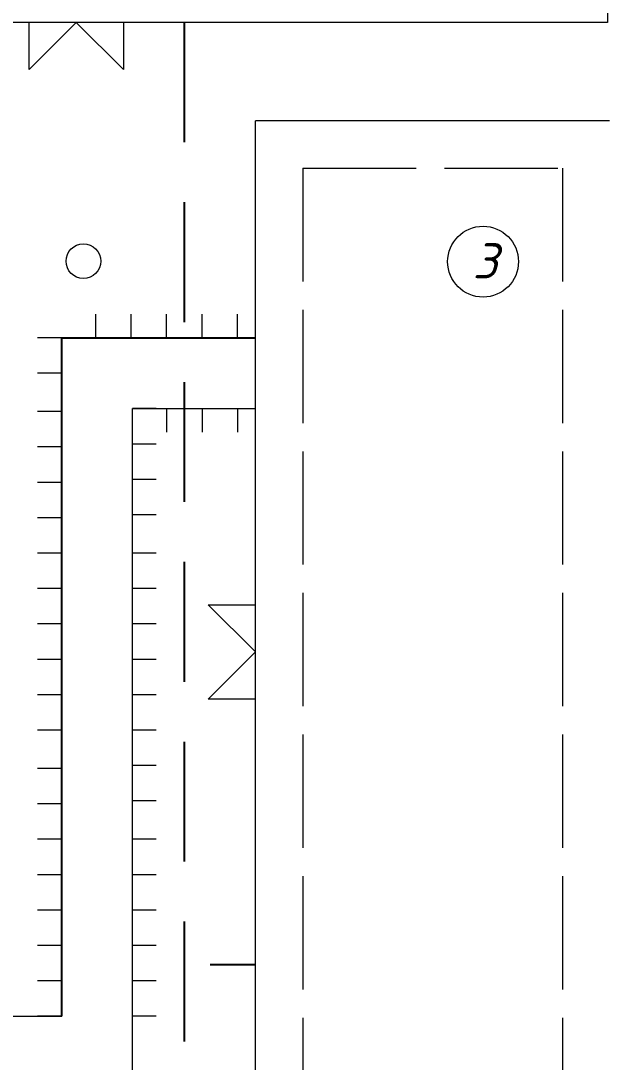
# Model space of a CAD drawing. Header units: millimetres. Extents: x 27137 to 30937, y -4667 to -569.
# Drawn here: x 28921.57 to 28946.45, y -697.48 to -653.35 of the extents above; entities that cross this region are included whole.
import ezdxf

# ---------------------------------------------------------------- set-up
doc = ezdxf.new("R2010")
doc.units = ezdxf.units.MM
doc.header["$LTSCALE"] = 0.4
doc.linetypes.add('ACAD_ISO02W100', pattern=[15, 12, -3])
doc.linetypes.add('штриховаяX2', pattern=[38.1, 25.4, -12.7])
doc.styles.add('Isocpeur', font='isocpeui.ttf', dxfattribs={"height": 2.5})

msp = doc.modelspace()

# ---------------------------------------------------------------- linework, layer by layer
at = {"lineweight": 15}
for p, q in [((28946.4226, -638.4231), (28946.4226, -653.4231)), ((28946.4226, -638.4231), (28946.4226, -653.4231)), ((28946.4226, -653.4231), (28901.4226, -653.4231)), ((28921.9226, -655.4231), (28921.9226, -653.4231)), ((28921.9226, -655.4231), (28923.9226, -653.4231)), ((28923.9226, -653.4231), (28925.9226, -655.4231)), ((28925.9226, -653.4231), (28925.9226, -655.4231)), ((28931.5115, -702.5985), (28931.5115, -657.5985)), ((28946.5115, -657.5985), (28931.5115, -657.5985)), ((28924.7485, -666.7868), (28924.7485, -665.7868)), ((28924.7485, -666.7868), (28924.7485, -665.7868)), ((28926.2485, -666.7868), (28926.2485, -665.7868)), ((28926.2485, -666.7868), (28926.2485, -665.7868)), ((28927.7485, -666.7868), (28927.7485, -665.7868)), ((28927.7485, -666.7868), (28927.7485, -665.7868)), ((28927.7485, -666.7868), (28927.7485, -665.7868)), ((28927.7485, -666.7868), (28927.7485, -665.7868)), ((28929.2485, -666.7868), (28929.2485, -665.7868)), ((28929.2485, -666.7868), (28929.2485, -665.7868)), ((28930.7485, -666.7868), (28930.7485, -665.7868)), ((28930.7485, -666.7868), (28930.7485, -665.7868)), ((28923.2758, -666.7868), (28922.2758, -666.7868)), ((28923.2758, -666.7868), (28922.2758, -666.7868)), ((28923.2758, -666.7868), (28922.2758, -666.7868)), ((28923.2758, -666.7868), (28922.2758, -666.7868)), ((28923.2758, -666.7868), (28922.2758, -666.7868)), ((28923.2758, -666.7868), (28922.2758, -666.7868)), ((28923.2758, -666.7868), (28922.2758, -666.7868)), ((28923.2758, -666.7868), (28922.2758, -666.7868)), ((28923.2758, -666.7868), (28922.2758, -666.7868)), ((28923.2758, -666.7868), (28922.2758, -666.7868)), ((28923.2758, -666.7868), (28922.2758, -666.7868)), ((28923.2758, -666.7868), (28922.2758, -666.7868)), ((28923.2758, -666.7868), (28922.2758, -666.7868)), ((28923.2758, -666.7868), (28922.2758, -666.7868)), ((28923.2758, -666.7868), (28922.2758, -666.7868)), ((28923.2758, -666.7868), (28922.2758, -666.7868)), ((28923.2758, -666.7868), (28922.2758, -666.7868)), ((28923.2758, -666.7868), (28922.2758, -666.7868)), ((28923.2758, -666.7868), (28922.2758, -666.7868)), ((28923.2758, -666.7868), (28922.2758, -666.7868)), ((28923.2758, -666.7868), (28922.2758, -666.7868)), ((28926.3046, -666.7868), (28931.5115, -666.7868)), ((28927.3053, -666.7868), (28926.3053, -666.7868)), ((28927.3053, -666.7868), (28926.3053, -666.7868)), ((28927.3053, -666.7868), (28926.3053, -666.7868)), ((28927.3053, -666.7868), (28926.3053, -666.7868)), ((28927.3053, -666.7868), (28926.3053, -666.7868)), ((28927.3053, -666.7868), (28926.3053, -666.7868)), ((28927.3053, -666.7868), (28926.3053, -666.7868)), ((28927.3053, -666.7868), (28926.3053, -666.7868)), ((28927.3053, -666.7868), (28926.3053, -666.7868)), ((28927.3053, -666.7868), (28926.3053, -666.7868)), ((28927.3053, -666.7868), (28926.3053, -666.7868)), ((28923.2758, -668.2868), (28922.2758, -668.2868)), ((28923.2758, -668.2868), (28922.2758, -668.2868)), ((28923.2758, -668.2868), (28922.2758, -668.2868)), ((28923.2758, -668.2868), (28922.2758, -668.2868)), ((28923.2758, -668.2868), (28922.2758, -668.2868)), ((28923.2758, -668.2868), (28922.2758, -668.2868)), ((28923.2758, -668.2868), (28922.2758, -668.2868)), ((28923.2758, -668.2868), (28922.2758, -668.2868)), ((28923.2758, -668.2868), (28922.2758, -668.2868)), ((28923.2758, -668.2868), (28922.2758, -668.2868)), ((28923.2758, -668.2868), (28922.2758, -668.2868)), ((28923.2758, -668.2868), (28922.2758, -668.2868)), ((28923.2758, -668.2868), (28922.2758, -668.2868)), ((28923.2758, -668.2868), (28922.2758, -668.2868)), ((28923.2758, -668.2868), (28922.2758, -668.2868)), ((28923.2758, -668.2868), (28922.2758, -668.2868)), ((28923.2758, -668.2868), (28922.2758, -668.2868)), ((28923.2758, -668.2868), (28922.2758, -668.2868)), ((28923.2758, -668.2868), (28922.2758, -668.2868)), ((28923.2758, -668.2868), (28922.2758, -668.2868)), ((28923.2758, -668.2868), (28922.2758, -668.2868)), ((28923.2758, -668.2868), (28922.2758, -668.2868)), ((28923.2758, -668.2868), (28922.2758, -668.2868)), ((28923.2758, -668.2868), (28922.2758, -668.2868)), ((28923.2758, -668.2868), (28922.2758, -668.2868)), ((28923.2758, -668.2868), (28922.2758, -668.2868)), ((28923.2758, -668.2868), (28922.2758, -668.2868)), ((28923.2758, -668.2868), (28922.2758, -668.2868)), ((28923.2758, -668.2868), (28922.2758, -668.2868)), ((28923.2758, -668.2868), (28922.2758, -668.2868)), ((28923.2758, -668.2868), (28922.2758, -668.2868)), ((28923.2758, -668.2868), (28922.2758, -668.2868)), ((28923.2758, -668.2868), (28922.2758, -668.2868)), ((28923.2758, -668.2868), (28922.2758, -668.2868)), ((28923.2758, -668.2868), (28922.2758, -668.2868)), ((28923.2758, -668.2868), (28922.2758, -668.2868)), ((28923.2758, -668.2868), (28922.2758, -668.2868)), ((28923.2758, -668.2868), (28922.2758, -668.2868)), ((28923.2758, -668.2868), (28922.2758, -668.2868)), ((28923.2758, -668.2868), (28922.2758, -668.2868)), ((28923.2758, -668.2868), (28922.2758, -668.2868)), ((28923.2758, -668.2868), (28922.2758, -668.2868)), ((28923.2758, -668.2868), (28922.2758, -668.2868)), ((28923.2758, -668.2868), (28922.2758, -668.2868)), ((28923.2758, -668.2868), (28922.2758, -668.2868)), ((28923.2758, -668.2868), (28922.2758, -668.2868)), ((28923.2758, -668.2868), (28922.2758, -668.2868)), ((28923.2758, -668.2868), (28922.2758, -668.2868)), ((28923.2758, -668.2868), (28922.2758, -668.2868)), ((28923.2758, -668.2868), (28922.2758, -668.2868)), ((28923.2758, -668.2868), (28922.2758, -668.2868)), ((28923.2758, -668.2868), (28922.2758, -668.2868)), ((28923.2758, -668.2868), (28922.2758, -668.2868)), ((28923.2758, -668.2868), (28922.2758, -668.2868)), ((28923.2758, -668.2868), (28922.2758, -668.2868)), ((28923.2758, -668.2868), (28922.2758, -668.2868)), ((28923.2758, -668.2868), (28922.2758, -668.2868)), ((28923.2758, -668.2868), (28922.2758, -668.2868)), ((28923.2758, -668.2868), (28922.2758, -668.2868)), ((28923.2758, -668.2868), (28922.2758, -668.2868)), ((28923.2758, -668.2868), (28922.2758, -668.2868)), ((28923.2758, -668.2868), (28922.2758, -668.2868)), ((28923.2758, -668.2868), (28922.2758, -668.2868)), ((28923.2758, -668.2868), (28922.2758, -668.2868)), ((28923.2758, -668.2868), (28922.2758, -668.2868)), ((28923.2758, -668.2868), (28922.2758, -668.2868)), ((28923.2758, -668.2868), (28922.2758, -668.2868)), ((28926.3047, -669.7868), (28931.5115, -669.7868)), ((28927.3053, -669.7868), (28926.3053, -669.7868)), ((28927.3053, -669.7868), (28926.3053, -669.7868)), ((28927.3053, -669.7868), (28926.3053, -669.7868)), ((28927.3053, -669.7868), (28926.3053, -669.7868)), ((28927.3053, -669.7868), (28926.3053, -669.7868)), ((28927.3053, -669.7868), (28926.3053, -669.7868)), ((28927.3053, -669.7868), (28926.3053, -669.7868)), ((28927.3053, -669.7868), (28926.3053, -669.7868)), ((28927.3053, -669.7868), (28926.3053, -669.7868)), ((28927.3053, -669.7868), (28926.3053, -669.7868)), ((28927.3053, -669.7868), (28926.3053, -669.7868)), ((28927.3053, -669.7868), (28926.3053, -669.7868)), ((28927.3053, -669.7868), (28926.3053, -669.7868)), ((28927.3053, -669.7868), (28926.3053, -669.7868)), ((28927.3053, -669.7868), (28926.3053, -669.7868)), ((28927.3053, -669.7868), (28926.3053, -669.7868)), ((28927.3053, -669.7868), (28926.3053, -669.7868)), ((28927.7485, -669.7868), (28927.7485, -670.7868)), ((28927.7485, -669.7868), (28927.7485, -670.7868)), ((28929.2485, -669.7868), (28929.2485, -670.7868)), ((28929.2485, -669.7868), (28929.2485, -670.7868)), ((28930.7485, -669.7868), (28930.7485, -670.7868)), ((28930.7485, -669.7868), (28930.7485, -670.7868)), ((28923.2758, -669.9107), (28922.2758, -669.9107)), ((28923.2758, -669.9107), (28922.2758, -669.9107)), ((28923.2758, -669.9107), (28922.2758, -669.9107)), ((28923.2758, -669.9107), (28922.2758, -669.9107)), ((28923.2758, -669.9107), (28922.2758, -669.9107)), ((28923.2758, -669.9107), (28922.2758, -669.9107)), ((28923.2758, -669.9107), (28922.2758, -669.9107)), ((28923.2758, -669.9107), (28922.2758, -669.9107)), ((28923.2758, -669.9107), (28922.2758, -669.9107)), ((28923.2758, -669.9107), (28922.2758, -669.9107)), ((28923.2758, -669.9107), (28922.2758, -669.9107)), ((28923.2758, -669.9107), (28922.2758, -669.9107)), ((28923.2758, -669.9107), (28922.2758, -669.9107)), ((28923.2758, -669.9107), (28922.2758, -669.9107)), ((28923.2758, -669.9107), (28922.2758, -669.9107)), ((28923.2758, -669.9107), (28922.2758, -669.9107)), ((28923.2758, -669.9107), (28922.2758, -669.9107)), ((28923.2758, -669.9107), (28922.2758, -669.9107)), ((28923.2758, -669.9107), (28922.2758, -669.9107)), ((28923.2758, -669.9107), (28922.2758, -669.9107)), ((28923.2758, -669.9107), (28922.2758, -669.9107)), ((28923.2758, -669.9107), (28922.2758, -669.9107)), ((28923.2758, -669.9107), (28922.2758, -669.9107)), ((28923.2758, -669.9107), (28922.2758, -669.9107)), ((28923.2758, -669.9107), (28922.2758, -669.9107)), ((28923.2758, -671.4107), (28922.2758, -671.4107)), ((28923.2758, -671.4107), (28922.2758, -671.4107)), ((28923.2758, -671.4107), (28922.2758, -671.4107)), ((28923.2758, -671.4107), (28922.2758, -671.4107)), ((28923.2758, -671.4107), (28922.2758, -671.4107)), ((28923.2758, -671.4107), (28922.2758, -671.4107)), ((28923.2758, -671.4107), (28922.2758, -671.4107)), ((28923.2758, -671.4107), (28922.2758, -671.4107)), ((28923.2758, -671.4107), (28922.2758, -671.4107)), ((28923.2758, -671.4107), (28922.2758, -671.4107)), ((28923.2758, -671.4107), (28922.2758, -671.4107)), ((28923.2758, -671.4107), (28922.2758, -671.4107)), ((28923.2758, -671.4107), (28922.2758, -671.4107)), ((28923.2758, -671.4107), (28922.2758, -671.4107)), ((28923.2758, -671.4107), (28922.2758, -671.4107)), ((28923.2758, -671.4107), (28922.2758, -671.4107)), ((28923.2758, -671.4107), (28922.2758, -671.4107)), ((28927.3053, -671.2868), (28926.3053, -671.2868)), ((28927.3053, -671.2868), (28926.3053, -671.2868)), ((28927.3053, -671.2868), (28926.3053, -671.2868)), ((28927.3053, -671.2868), (28926.3053, -671.2868)), ((28927.3053, -671.2868), (28926.3053, -671.2868)), ((28927.3053, -671.2868), (28926.3053, -671.2868)), ((28927.3053, -671.2868), (28926.3053, -671.2868)), ((28927.3053, -671.2868), (28926.3053, -671.2868)), ((28927.3053, -671.2868), (28926.3053, -671.2868)), ((28927.3053, -671.2868), (28926.3053, -671.2868)), ((28927.3053, -671.2868), (28926.3053, -671.2868)), ((28927.3053, -672.7868), (28926.3053, -672.7868)), ((28927.3053, -672.7868), (28926.3053, -672.7868)), ((28927.3053, -672.7868), (28926.3053, -672.7868)), ((28927.3053, -672.7868), (28926.3053, -672.7868)), ((28927.3053, -672.7868), (28926.3053, -672.7868)), ((28927.3053, -672.7868), (28926.3053, -672.7868)), ((28927.3053, -672.7868), (28926.3053, -672.7868)), ((28927.3053, -672.7868), (28926.3053, -672.7868)), ((28927.3053, -672.7868), (28926.3053, -672.7868)), ((28927.3053, -672.7868), (28926.3053, -672.7868)), ((28927.3053, -672.7868), (28926.3053, -672.7868)), ((28927.3053, -672.7868), (28926.3053, -672.7868)), ((28927.3053, -672.7868), (28926.3053, -672.7868)), ((28927.3053, -672.7868), (28926.3053, -672.7868)), ((28927.3053, -672.7868), (28926.3053, -672.7868)), ((28927.3053, -672.7868), (28926.3053, -672.7868)), ((28927.3053, -672.7868), (28926.3053, -672.7868)), ((28927.3053, -672.7868), (28926.3053, -672.7868)), ((28927.3053, -672.7868), (28926.3053, -672.7868)), ((28927.3053, -672.7868), (28926.3053, -672.7868)), ((28927.3053, -672.7868), (28926.3053, -672.7868)), ((28923.2758, -672.9107), (28922.2758, -672.9107)), ((28923.2758, -672.9107), (28922.2758, -672.9107)), ((28923.2758, -672.9107), (28922.2758, -672.9107)), ((28923.2758, -672.9107), (28922.2758, -672.9107)), ((28923.2758, -672.9107), (28922.2758, -672.9107)), ((28923.2758, -672.9107), (28922.2758, -672.9107)), ((28923.2758, -672.9107), (28922.2758, -672.9107)), ((28923.2758, -672.9107), (28922.2758, -672.9107)), ((28923.2758, -672.9107), (28922.2758, -672.9107)), ((28923.2758, -672.9107), (28922.2758, -672.9107)), ((28923.2758, -672.9107), (28922.2758, -672.9107)), ((28923.2758, -674.4107), (28922.2758, -674.4107)), ((28923.2758, -674.4107), (28922.2758, -674.4107)), ((28923.2758, -674.4107), (28922.2758, -674.4107)), ((28923.2758, -674.4107), (28922.2758, -674.4107)), ((28923.2758, -674.4107), (28922.2758, -674.4107)), ((28923.2758, -674.4107), (28922.2758, -674.4107)), ((28923.2758, -674.4107), (28922.2758, -674.4107)), ((28923.2758, -674.4107), (28922.2758, -674.4107)), ((28923.2758, -674.4107), (28922.2758, -674.4107)), ((28923.2758, -674.4107), (28922.2758, -674.4107)), ((28923.2758, -674.4107), (28922.2758, -674.4107)), ((28923.2758, -674.4107), (28922.2758, -674.4107)), ((28923.2758, -674.4107), (28922.2758, -674.4107)), ((28927.3053, -674.2868), (28926.3053, -674.2868)), ((28927.3053, -674.2868), (28926.3053, -674.2868)), ((28927.3053, -674.2868), (28926.3053, -674.2868)), ((28927.3053, -674.2868), (28926.3053, -674.2868)), ((28927.3053, -674.2868), (28926.3053, -674.2868)), ((28927.3053, -674.2868), (28926.3053, -674.2868)), ((28927.3053, -674.2868), (28926.3053, -674.2868)), ((28927.3053, -674.2868), (28926.3053, -674.2868)), ((28927.3053, -674.2868), (28926.3053, -674.2868)), ((28927.3053, -674.2868), (28926.3053, -674.2868)), ((28927.3053, -674.2868), (28926.3053, -674.2868)), ((28927.3053, -674.2868), (28926.3053, -674.2868)), ((28927.3053, -674.2868), (28926.3053, -674.2868)), ((28927.3053, -674.2868), (28926.3053, -674.2868)), ((28927.3053, -674.2868), (28926.3053, -674.2868)), ((28927.3053, -674.2868), (28926.3053, -674.2868)), ((28927.3053, -674.2868), (28926.3053, -674.2868)), ((28927.3053, -674.2868), (28926.3053, -674.2868)), ((28927.3053, -674.2868), (28926.3053, -674.2868)), ((28927.3053, -674.2868), (28926.3053, -674.2868)), ((28927.3053, -674.2868), (28926.3053, -674.2868)), ((28927.3053, -674.2868), (28926.3053, -674.2868)), ((28927.3053, -674.2868), (28926.3053, -674.2868)), ((28927.3053, -674.2868), (28926.3053, -674.2868)), ((28927.3053, -674.2868), (28926.3053, -674.2868)), ((28927.3053, -674.2868), (28926.3053, -674.2868)), ((28927.3053, -674.2868), (28926.3053, -674.2868)), ((28927.3053, -674.2868), (28926.3053, -674.2868)), ((28927.3053, -674.2868), (28926.3053, -674.2868)), ((28927.3053, -674.2868), (28926.3053, -674.2868)), ((28927.3053, -674.2868), (28926.3053, -674.2868)), ((28927.3053, -674.2868), (28926.3053, -674.2868)), ((28927.3053, -674.2868), (28926.3053, -674.2868)), ((28927.3053, -674.2868), (28926.3053, -674.2868)), ((28927.3053, -674.2868), (28926.3053, -674.2868)), ((28927.3053, -674.2868), (28926.3053, -674.2868)), ((28927.3053, -674.2868), (28926.3053, -674.2868)), ((28927.3053, -674.2868), (28926.3053, -674.2868)), ((28927.3053, -674.2868), (28926.3053, -674.2868)), ((28927.3053, -674.2868), (28926.3053, -674.2868)), ((28927.3053, -674.2868), (28926.3053, -674.2868)), ((28927.3053, -674.2868), (28926.3053, -674.2868)), ((28927.3053, -674.2868), (28926.3053, -674.2868)), ((28927.3053, -674.2868), (28926.3053, -674.2868)), ((28927.3053, -674.2868), (28926.3053, -674.2868)), ((28927.3053, -674.2868), (28926.3053, -674.2868)), ((28927.3053, -674.2868), (28926.3053, -674.2868)), ((28927.3053, -674.2868), (28926.3053, -674.2868)), ((28927.3053, -674.2868), (28926.3053, -674.2868)), ((28927.3053, -674.2868), (28926.3053, -674.2868)), ((28927.3053, -674.2868), (28926.3053, -674.2868)), ((28927.3053, -674.2868), (28926.3053, -674.2868)), ((28927.3053, -674.2868), (28926.3053, -674.2868)), ((28927.3053, -674.2868), (28926.3053, -674.2868)), ((28927.3053, -674.2868), (28926.3053, -674.2868)), ((28927.3053, -674.2868), (28926.3053, -674.2868)), ((28927.3053, -674.2868), (28926.3053, -674.2868)), ((28927.3053, -674.2868), (28926.3053, -674.2868)), ((28927.3053, -674.2868), (28926.3053, -674.2868)), ((28927.3053, -674.2868), (28926.3053, -674.2868)), ((28927.3053, -674.2868), (28926.3053, -674.2868)), ((28927.3053, -674.2868), (28926.3053, -674.2868)), ((28927.3053, -674.2868), (28926.3053, -674.2868)), ((28927.3053, -674.2868), (28926.3053, -674.2868)), ((28927.3053, -674.2868), (28926.3053, -674.2868)), ((28927.3053, -674.2868), (28926.3053, -674.2868)), ((28927.3053, -674.2868), (28926.3053, -674.2868)), ((28923.2758, -675.9107), (28922.2758, -675.9107)), ((28923.2758, -675.9107), (28922.2758, -675.9107)), ((28923.2758, -675.9107), (28922.2758, -675.9107)), ((28923.2758, -675.9107), (28922.2758, -675.9107)), ((28923.2758, -675.9107), (28922.2758, -675.9107)), ((28923.2758, -675.9107), (28922.2758, -675.9107)), ((28923.2758, -675.9107), (28922.2758, -675.9107)), ((28923.2758, -675.9107), (28922.2758, -675.9107)), ((28923.2758, -675.9107), (28922.2758, -675.9107)), ((28923.2758, -675.9107), (28922.2758, -675.9107)), ((28923.2758, -675.9107), (28922.2758, -675.9107)), ((28923.2758, -675.9107), (28922.2758, -675.9107)), ((28923.2758, -675.9107), (28922.2758, -675.9107)), ((28923.2758, -675.9107), (28922.2758, -675.9107)), ((28923.2758, -675.9107), (28922.2758, -675.9107)), ((28923.2758, -675.9107), (28922.2758, -675.9107)), ((28923.2758, -675.9107), (28922.2758, -675.9107)), ((28927.3053, -675.9107), (28926.3053, -675.9107)), ((28927.3053, -675.9107), (28926.3053, -675.9107)), ((28927.3053, -675.9107), (28926.3053, -675.9107)), ((28927.3053, -675.9107), (28926.3053, -675.9107)), ((28927.3053, -675.9107), (28926.3053, -675.9107)), ((28927.3053, -675.9107), (28926.3053, -675.9107)), ((28927.3053, -675.9107), (28926.3053, -675.9107)), ((28927.3053, -675.9107), (28926.3053, -675.9107)), ((28927.3053, -675.9107), (28926.3053, -675.9107)), ((28927.3053, -675.9107), (28926.3053, -675.9107)), ((28927.3053, -675.9107), (28926.3053, -675.9107)), ((28927.3053, -675.9107), (28926.3053, -675.9107)), ((28927.3053, -675.9107), (28926.3053, -675.9107)), ((28927.3053, -675.9107), (28926.3053, -675.9107)), ((28927.3053, -675.9107), (28926.3053, -675.9107)), ((28927.3053, -675.9107), (28926.3053, -675.9107)), ((28927.3053, -675.9107), (28926.3053, -675.9107)), ((28927.3053, -675.9107), (28926.3053, -675.9107)), ((28927.3053, -675.9107), (28926.3053, -675.9107)), ((28927.3053, -675.9107), (28926.3053, -675.9107)), ((28927.3053, -675.9107), (28926.3053, -675.9107)), ((28927.3053, -675.9107), (28926.3053, -675.9107)), ((28927.3053, -675.9107), (28926.3053, -675.9107)), ((28927.3053, -675.9107), (28926.3053, -675.9107)), ((28927.3053, -675.9107), (28926.3053, -675.9107)), ((28923.2758, -677.4107), (28922.2758, -677.4107)), ((28923.2758, -677.4107), (28922.2758, -677.4107)), ((28923.2758, -677.4107), (28922.2758, -677.4107)), ((28923.2758, -677.4107), (28922.2758, -677.4107)), ((28923.2758, -677.4107), (28922.2758, -677.4107)), ((28923.2758, -677.4107), (28922.2758, -677.4107)), ((28923.2758, -677.4107), (28922.2758, -677.4107)), ((28923.2758, -677.4107), (28922.2758, -677.4107)), ((28923.2758, -677.4107), (28922.2758, -677.4107)), ((28923.2758, -677.4107), (28922.2758, -677.4107)), ((28923.2758, -677.4107), (28922.2758, -677.4107)), ((28923.2758, -677.4107), (28922.2758, -677.4107)), ((28923.2758, -677.4107), (28922.2758, -677.4107)), ((28923.2758, -677.4107), (28922.2758, -677.4107)), ((28923.2758, -677.4107), (28922.2758, -677.4107)), ((28923.2758, -677.4107), (28922.2758, -677.4107)), ((28923.2758, -677.4107), (28922.2758, -677.4107)), ((28923.2758, -677.4107), (28922.2758, -677.4107)), ((28923.2758, -677.4107), (28922.2758, -677.4107)), ((28923.2758, -677.4107), (28922.2758, -677.4107)), ((28923.2758, -677.4107), (28922.2758, -677.4107)), ((28923.2758, -677.4107), (28922.2758, -677.4107)), ((28923.2758, -677.4107), (28922.2758, -677.4107)), ((28923.2758, -677.4107), (28922.2758, -677.4107)), ((28927.3053, -677.4107), (28926.3053, -677.4107)), ((28927.3053, -677.4107), (28926.3053, -677.4107)), ((28927.3053, -677.4107), (28926.3053, -677.4107)), ((28927.3053, -677.4107), (28926.3053, -677.4107)), ((28927.3053, -677.4107), (28926.3053, -677.4107)), ((28927.3053, -677.4107), (28926.3053, -677.4107)), ((28927.3053, -677.4107), (28926.3053, -677.4107)), ((28927.3053, -677.4107), (28926.3053, -677.4107)), ((28927.3053, -677.4107), (28926.3053, -677.4107)), ((28927.3053, -677.4107), (28926.3053, -677.4107)), ((28927.3053, -677.4107), (28926.3053, -677.4107)), ((28927.3053, -677.4107), (28926.3053, -677.4107)), ((28927.3053, -677.4107), (28926.3053, -677.4107)), ((28927.3053, -677.4107), (28926.3053, -677.4107)), ((28927.3053, -677.4107), (28926.3053, -677.4107)), ((28927.3053, -677.4107), (28926.3053, -677.4107)), ((28927.3053, -677.4107), (28926.3053, -677.4107)), ((28929.5115, -678.0985), (28931.5115, -678.0985)), ((28929.5115, -678.0985), (28931.5115, -680.0985)), ((28923.2758, -678.9107), (28922.2758, -678.9107)), ((28923.2758, -678.9107), (28922.2758, -678.9107)), ((28923.2758, -678.9107), (28922.2758, -678.9107)), ((28923.2758, -678.9107), (28922.2758, -678.9107)), ((28923.2758, -678.9107), (28922.2758, -678.9107)), ((28923.2758, -678.9107), (28922.2758, -678.9107)), ((28923.2758, -678.9107), (28922.2758, -678.9107)), ((28923.2758, -678.9107), (28922.2758, -678.9107)), ((28923.2758, -678.9107), (28922.2758, -678.9107)), ((28923.2758, -678.9107), (28922.2758, -678.9107)), ((28923.2758, -678.9107), (28922.2758, -678.9107)), ((28923.2758, -678.9107), (28922.2758, -678.9107)), ((28923.2758, -678.9107), (28922.2758, -678.9107)), ((28923.2758, -678.9107), (28922.2758, -678.9107)), ((28923.2758, -678.9107), (28922.2758, -678.9107)), ((28923.2758, -678.9107), (28922.2758, -678.9107)), ((28923.2758, -678.9107), (28922.2758, -678.9107)), ((28927.3053, -678.9107), (28926.3053, -678.9107)), ((28927.3053, -678.9107), (28926.3053, -678.9107)), ((28927.3053, -678.9107), (28926.3053, -678.9107)), ((28927.3053, -678.9107), (28926.3053, -678.9107)), ((28927.3053, -678.9107), (28926.3053, -678.9107)), ((28927.3053, -678.9107), (28926.3053, -678.9107)), ((28927.3053, -678.9107), (28926.3053, -678.9107)), ((28927.3053, -678.9107), (28926.3053, -678.9107)), ((28927.3053, -678.9107), (28926.3053, -678.9107)), ((28927.3053, -678.9107), (28926.3053, -678.9107)), ((28927.3053, -678.9107), (28926.3053, -678.9107)), ((28931.5115, -680.0985), (28929.5115, -682.0985)), ((28923.2758, -680.4107), (28922.2758, -680.4107)), ((28923.2758, -680.4107), (28922.2758, -680.4107)), ((28923.2758, -680.4107), (28922.2758, -680.4107)), ((28923.2758, -680.4107), (28922.2758, -680.4107)), ((28923.2758, -680.4107), (28922.2758, -680.4107)), ((28923.2758, -680.4107), (28922.2758, -680.4107)), ((28923.2758, -680.4107), (28922.2758, -680.4107)), ((28923.2758, -680.4107), (28922.2758, -680.4107)), ((28923.2758, -680.4107), (28922.2758, -680.4107)), ((28923.2758, -680.4107), (28922.2758, -680.4107)), ((28923.2758, -680.4107), (28922.2758, -680.4107)), ((28927.3053, -680.4107), (28926.3053, -680.4107)), ((28927.3053, -680.4107), (28926.3053, -680.4107)), ((28927.3053, -680.4107), (28926.3053, -680.4107)), ((28927.3053, -680.4107), (28926.3053, -680.4107)), ((28927.3053, -680.4107), (28926.3053, -680.4107)), ((28927.3053, -680.4107), (28926.3053, -680.4107)), ((28927.3053, -680.4107), (28926.3053, -680.4107)), ((28927.3053, -680.4107), (28926.3053, -680.4107)), ((28927.3053, -680.4107), (28926.3053, -680.4107)), ((28927.3053, -680.4107), (28926.3053, -680.4107)), ((28927.3053, -680.4107), (28926.3053, -680.4107)), ((28927.3053, -680.4107), (28926.3053, -680.4107)), ((28927.3053, -680.4107), (28926.3053, -680.4107)), ((28923.2758, -681.9107), (28922.2758, -681.9107)), ((28923.2758, -681.9107), (28922.2758, -681.9107)), ((28923.2758, -681.9107), (28922.2758, -681.9107)), ((28923.2758, -681.9107), (28922.2758, -681.9107)), ((28923.2758, -681.9107), (28922.2758, -681.9107)), ((28923.2758, -681.9107), (28922.2758, -681.9107)), ((28923.2758, -681.9107), (28922.2758, -681.9107)), ((28923.2758, -681.9107), (28922.2758, -681.9107)), ((28923.2758, -681.9107), (28922.2758, -681.9107)), ((28923.2758, -681.9107), (28922.2758, -681.9107)), ((28923.2758, -681.9107), (28922.2758, -681.9107)), ((28923.2758, -681.9107), (28922.2758, -681.9107)), ((28923.2758, -681.9107), (28922.2758, -681.9107)), ((28923.2758, -681.9107), (28922.2758, -681.9107)), ((28923.2758, -681.9107), (28922.2758, -681.9107)), ((28923.2758, -681.9107), (28922.2758, -681.9107)), ((28923.2758, -681.9107), (28922.2758, -681.9107)), ((28923.2758, -681.9107), (28922.2758, -681.9107)), ((28923.2758, -681.9107), (28922.2758, -681.9107)), ((28923.2758, -681.9107), (28922.2758, -681.9107)), ((28923.2758, -681.9107), (28922.2758, -681.9107)), ((28927.3053, -681.9107), (28926.3053, -681.9107)), ((28927.3053, -681.9107), (28926.3053, -681.9107)), ((28927.3053, -681.9107), (28926.3053, -681.9107)), ((28927.3053, -681.9107), (28926.3053, -681.9107)), ((28927.3053, -681.9107), (28926.3053, -681.9107)), ((28927.3053, -681.9107), (28926.3053, -681.9107)), ((28927.3053, -681.9107), (28926.3053, -681.9107)), ((28927.3053, -681.9107), (28926.3053, -681.9107)), ((28927.3053, -681.9107), (28926.3053, -681.9107)), ((28927.3053, -681.9107), (28926.3053, -681.9107)), ((28927.3053, -681.9107), (28926.3053, -681.9107)), ((28927.3053, -681.9107), (28926.3053, -681.9107)), ((28927.3053, -681.9107), (28926.3053, -681.9107)), ((28927.3053, -681.9107), (28926.3053, -681.9107)), ((28927.3053, -681.9107), (28926.3053, -681.9107)), ((28927.3053, -681.9107), (28926.3053, -681.9107)), ((28927.3053, -681.9107), (28926.3053, -681.9107)), ((28931.5115, -682.0985), (28929.5115, -682.0985)), ((28923.2758, -683.4107), (28922.2758, -683.4107)), ((28923.2758, -683.4107), (28922.2758, -683.4107)), ((28923.2758, -683.4107), (28922.2758, -683.4107)), ((28923.2758, -683.4107), (28922.2758, -683.4107)), ((28923.2758, -683.4107), (28922.2758, -683.4107)), ((28923.2758, -683.4107), (28922.2758, -683.4107)), ((28923.2758, -683.4107), (28922.2758, -683.4107)), ((28923.2758, -683.4107), (28922.2758, -683.4107)), ((28923.2758, -683.4107), (28922.2758, -683.4107)), ((28923.2758, -683.4107), (28922.2758, -683.4107)), ((28923.2758, -683.4107), (28922.2758, -683.4107)), ((28923.2758, -683.4107), (28922.2758, -683.4107)), ((28923.2758, -683.4107), (28922.2758, -683.4107)), ((28923.2758, -683.4107), (28922.2758, -683.4107)), ((28923.2758, -683.4107), (28922.2758, -683.4107)), ((28923.2758, -683.4107), (28922.2758, -683.4107)), ((28923.2758, -683.4107), (28922.2758, -683.4107)), ((28923.2758, -683.4107), (28922.2758, -683.4107)), ((28923.2758, -683.4107), (28922.2758, -683.4107)), ((28923.2758, -683.4107), (28922.2758, -683.4107)), ((28923.2758, -683.4107), (28922.2758, -683.4107)), ((28923.2758, -683.4107), (28922.2758, -683.4107)), ((28923.2758, -683.4107), (28922.2758, -683.4107)), ((28923.2758, -683.4107), (28922.2758, -683.4107)), ((28923.2758, -683.4107), (28922.2758, -683.4107)), ((28923.2758, -683.4107), (28922.2758, -683.4107)), ((28923.2758, -683.4107), (28922.2758, -683.4107)), ((28923.2758, -683.4107), (28922.2758, -683.4107)), ((28923.2758, -683.4107), (28922.2758, -683.4107)), ((28923.2758, -683.4107), (28922.2758, -683.4107)), ((28923.2758, -683.4107), (28922.2758, -683.4107)), ((28923.2758, -683.4107), (28922.2758, -683.4107)), ((28923.2758, -683.4107), (28922.2758, -683.4107)), ((28923.2758, -683.4107), (28922.2758, -683.4107)), ((28923.2758, -683.4107), (28922.2758, -683.4107)), ((28923.2758, -683.4107), (28922.2758, -683.4107)), ((28923.2758, -683.4107), (28922.2758, -683.4107)), ((28923.2758, -683.4107), (28922.2758, -683.4107)), ((28923.2758, -683.4107), (28922.2758, -683.4107)), ((28923.2758, -683.4107), (28922.2758, -683.4107)), ((28923.2758, -683.4107), (28922.2758, -683.4107)), ((28923.2758, -683.4107), (28922.2758, -683.4107)), ((28923.2758, -683.4107), (28922.2758, -683.4107)), ((28923.2758, -683.4107), (28922.2758, -683.4107)), ((28923.2758, -683.4107), (28922.2758, -683.4107)), ((28923.2758, -683.4107), (28922.2758, -683.4107)), ((28923.2758, -683.4107), (28922.2758, -683.4107)), ((28923.2758, -683.4107), (28922.2758, -683.4107)), ((28923.2758, -683.4107), (28922.2758, -683.4107)), ((28923.2758, -683.4107), (28922.2758, -683.4107)), ((28923.2758, -683.4107), (28922.2758, -683.4107)), ((28923.2758, -683.4107), (28922.2758, -683.4107)), ((28923.2758, -683.4107), (28922.2758, -683.4107)), ((28923.2758, -683.4107), (28922.2758, -683.4107)), ((28923.2758, -683.4107), (28922.2758, -683.4107)), ((28923.2758, -683.4107), (28922.2758, -683.4107)), ((28923.2758, -683.4107), (28922.2758, -683.4107)), ((28923.2758, -683.4107), (28922.2758, -683.4107)), ((28923.2758, -683.4107), (28922.2758, -683.4107)), ((28923.2758, -683.4107), (28922.2758, -683.4107)), ((28923.2758, -683.4107), (28922.2758, -683.4107)), ((28923.2758, -683.4107), (28922.2758, -683.4107)), ((28923.2758, -683.4107), (28922.2758, -683.4107)), ((28923.2758, -683.4107), (28922.2758, -683.4107)), ((28923.2758, -683.4107), (28922.2758, -683.4107)), ((28923.2758, -683.4107), (28922.2758, -683.4107)), ((28923.2758, -683.4107), (28922.2758, -683.4107)), ((28927.3053, -683.4107), (28926.3053, -683.4107)), ((28927.3053, -683.4107), (28926.3053, -683.4107)), ((28927.3053, -683.4107), (28926.3053, -683.4107)), ((28927.3053, -683.4107), (28926.3053, -683.4107)), ((28927.3053, -683.4107), (28926.3053, -683.4107)), ((28927.3053, -683.4107), (28926.3053, -683.4107)), ((28927.3053, -683.4107), (28926.3053, -683.4107)), ((28927.3053, -683.4107), (28926.3053, -683.4107)), ((28927.3053, -683.4107), (28926.3053, -683.4107)), ((28927.3053, -683.4107), (28926.3053, -683.4107)), ((28927.3053, -683.4107), (28926.3053, -683.4107)), ((28923.2758, -685.0345), (28922.2758, -685.0345)), ((28923.2758, -685.0345), (28922.2758, -685.0345)), ((28923.2758, -685.0345), (28922.2758, -685.0345)), ((28923.2758, -685.0345), (28922.2758, -685.0345)), ((28923.2758, -685.0345), (28922.2758, -685.0345)), ((28923.2758, -685.0345), (28922.2758, -685.0345)), ((28923.2758, -685.0345), (28922.2758, -685.0345)), ((28923.2758, -685.0345), (28922.2758, -685.0345)), ((28923.2758, -685.0345), (28922.2758, -685.0345)), ((28923.2758, -685.0345), (28922.2758, -685.0345)), ((28923.2758, -685.0345), (28922.2758, -685.0345)), ((28923.2758, -685.0345), (28922.2758, -685.0345)), ((28923.2758, -685.0345), (28922.2758, -685.0345)), ((28923.2758, -685.0345), (28922.2758, -685.0345)), ((28923.2758, -685.0345), (28922.2758, -685.0345)), ((28923.2758, -685.0345), (28922.2758, -685.0345)), ((28923.2758, -685.0345), (28922.2758, -685.0345)), ((28923.2758, -685.0345), (28922.2758, -685.0345)), ((28923.2758, -685.0345), (28922.2758, -685.0345)), ((28923.2758, -685.0345), (28922.2758, -685.0345)), ((28923.2758, -685.0345), (28922.2758, -685.0345)), ((28923.2758, -685.0345), (28922.2758, -685.0345)), ((28923.2758, -685.0345), (28922.2758, -685.0345)), ((28923.2758, -685.0345), (28922.2758, -685.0345)), ((28923.2758, -685.0345), (28922.2758, -685.0345)), ((28927.3053, -684.9107), (28926.3053, -684.9107)), ((28927.3053, -684.9107), (28926.3053, -684.9107)), ((28927.3053, -684.9107), (28926.3053, -684.9107)), ((28927.3053, -684.9107), (28926.3053, -684.9107)), ((28927.3053, -684.9107), (28926.3053, -684.9107)), ((28927.3053, -684.9107), (28926.3053, -684.9107)), ((28927.3053, -684.9107), (28926.3053, -684.9107)), ((28927.3053, -684.9107), (28926.3053, -684.9107)), ((28927.3053, -684.9107), (28926.3053, -684.9107)), ((28927.3053, -684.9107), (28926.3053, -684.9107)), ((28927.3053, -684.9107), (28926.3053, -684.9107)), ((28927.3053, -684.9107), (28926.3053, -684.9107)), ((28927.3053, -684.9107), (28926.3053, -684.9107)), ((28927.3053, -684.9107), (28926.3053, -684.9107)), ((28927.3053, -684.9107), (28926.3053, -684.9107)), ((28927.3053, -684.9107), (28926.3053, -684.9107)), ((28927.3053, -684.9107), (28926.3053, -684.9107)), ((28927.3053, -684.9107), (28926.3053, -684.9107)), ((28927.3053, -684.9107), (28926.3053, -684.9107)), ((28927.3053, -684.9107), (28926.3053, -684.9107)), ((28927.3053, -684.9107), (28926.3053, -684.9107)), ((28923.2758, -686.5345), (28922.2758, -686.5345)), ((28923.2758, -686.5345), (28922.2758, -686.5345)), ((28923.2758, -686.5345), (28922.2758, -686.5345)), ((28923.2758, -686.5345), (28922.2758, -686.5345)), ((28923.2758, -686.5345), (28922.2758, -686.5345)), ((28923.2758, -686.5345), (28922.2758, -686.5345)), ((28923.2758, -686.5345), (28922.2758, -686.5345)), ((28923.2758, -686.5345), (28922.2758, -686.5345)), ((28923.2758, -686.5345), (28922.2758, -686.5345)), ((28923.2758, -686.5345), (28922.2758, -686.5345)), ((28923.2758, -686.5345), (28922.2758, -686.5345)), ((28923.2758, -686.5345), (28922.2758, -686.5345)), ((28923.2758, -686.5345), (28922.2758, -686.5345)), ((28923.2758, -686.5345), (28922.2758, -686.5345)), ((28923.2758, -686.5345), (28922.2758, -686.5345)), ((28923.2758, -686.5345), (28922.2758, -686.5345)), ((28923.2758, -686.5345), (28922.2758, -686.5345)), ((28927.3053, -686.4107), (28926.3053, -686.4107)), ((28927.3053, -686.4107), (28926.3053, -686.4107)), ((28927.3053, -686.4107), (28926.3053, -686.4107)), ((28927.3053, -686.4107), (28926.3053, -686.4107)), ((28927.3053, -686.4107), (28926.3053, -686.4107)), ((28927.3053, -686.4107), (28926.3053, -686.4107)), ((28927.3053, -686.4107), (28926.3053, -686.4107)), ((28927.3053, -686.4107), (28926.3053, -686.4107)), ((28927.3053, -686.4107), (28926.3053, -686.4107)), ((28927.3053, -686.4107), (28926.3053, -686.4107)), ((28927.3053, -686.4107), (28926.3053, -686.4107)), ((28927.3053, -686.4107), (28926.3053, -686.4107)), ((28927.3053, -686.4107), (28926.3053, -686.4107)), ((28927.3053, -686.4107), (28926.3053, -686.4107)), ((28927.3053, -686.4107), (28926.3053, -686.4107)), ((28927.3053, -686.4107), (28926.3053, -686.4107)), ((28927.3053, -686.4107), (28926.3053, -686.4107)), ((28927.3053, -686.4107), (28926.3053, -686.4107)), ((28927.3053, -686.4107), (28926.3053, -686.4107)), ((28927.3053, -686.4107), (28926.3053, -686.4107)), ((28927.3053, -686.4107), (28926.3053, -686.4107)), ((28927.3053, -686.4107), (28926.3053, -686.4107)), ((28927.3053, -686.4107), (28926.3053, -686.4107)), ((28927.3053, -686.4107), (28926.3053, -686.4107)), ((28927.3053, -686.4107), (28926.3053, -686.4107)), ((28927.3053, -686.4107), (28926.3053, -686.4107)), ((28927.3053, -686.4107), (28926.3053, -686.4107)), ((28927.3053, -686.4107), (28926.3053, -686.4107)), ((28927.3053, -686.4107), (28926.3053, -686.4107)), ((28927.3053, -686.4107), (28926.3053, -686.4107)), ((28927.3053, -686.4107), (28926.3053, -686.4107)), ((28927.3053, -686.4107), (28926.3053, -686.4107)), ((28927.3053, -686.4107), (28926.3053, -686.4107)), ((28927.3053, -686.4107), (28926.3053, -686.4107)), ((28927.3053, -686.4107), (28926.3053, -686.4107)), ((28927.3053, -686.4107), (28926.3053, -686.4107)), ((28927.3053, -686.4107), (28926.3053, -686.4107)), ((28927.3053, -686.4107), (28926.3053, -686.4107)), ((28927.3053, -686.4107), (28926.3053, -686.4107)), ((28927.3053, -686.4107), (28926.3053, -686.4107)), ((28927.3053, -686.4107), (28926.3053, -686.4107)), ((28927.3053, -686.4107), (28926.3053, -686.4107)), ((28927.3053, -686.4107), (28926.3053, -686.4107)), ((28927.3053, -686.4107), (28926.3053, -686.4107)), ((28927.3053, -686.4107), (28926.3053, -686.4107)), ((28927.3053, -686.4107), (28926.3053, -686.4107)), ((28927.3053, -686.4107), (28926.3053, -686.4107)), ((28927.3053, -686.4107), (28926.3053, -686.4107)), ((28927.3053, -686.4107), (28926.3053, -686.4107)), ((28927.3053, -686.4107), (28926.3053, -686.4107)), ((28927.3053, -686.4107), (28926.3053, -686.4107)), ((28927.3053, -686.4107), (28926.3053, -686.4107)), ((28927.3053, -686.4107), (28926.3053, -686.4107)), ((28927.3053, -686.4107), (28926.3053, -686.4107)), ((28927.3053, -686.4107), (28926.3053, -686.4107)), ((28927.3053, -686.4107), (28926.3053, -686.4107)), ((28927.3053, -686.4107), (28926.3053, -686.4107)), ((28927.3053, -686.4107), (28926.3053, -686.4107)), ((28927.3053, -686.4107), (28926.3053, -686.4107)), ((28927.3053, -686.4107), (28926.3053, -686.4107)), ((28927.3053, -686.4107), (28926.3053, -686.4107)), ((28927.3053, -686.4107), (28926.3053, -686.4107)), ((28927.3053, -686.4107), (28926.3053, -686.4107)), ((28927.3053, -686.4107), (28926.3053, -686.4107)), ((28927.3053, -686.4107), (28926.3053, -686.4107)), ((28927.3053, -686.4107), (28926.3053, -686.4107)), ((28927.3053, -686.4107), (28926.3053, -686.4107)), ((28923.2758, -688.0345), (28922.2758, -688.0345)), ((28923.2758, -688.0345), (28922.2758, -688.0345)), ((28923.2758, -688.0345), (28922.2758, -688.0345)), ((28923.2758, -688.0345), (28922.2758, -688.0345)), ((28923.2758, -688.0345), (28922.2758, -688.0345)), ((28923.2758, -688.0345), (28922.2758, -688.0345)), ((28923.2758, -688.0345), (28922.2758, -688.0345)), ((28923.2758, -688.0345), (28922.2758, -688.0345)), ((28923.2758, -688.0345), (28922.2758, -688.0345)), ((28923.2758, -688.0345), (28922.2758, -688.0345)), ((28923.2758, -688.0345), (28922.2758, -688.0345)), ((28927.3053, -688.0345), (28926.3053, -688.0345)), ((28927.3053, -688.0345), (28926.3053, -688.0345)), ((28927.3053, -688.0345), (28926.3053, -688.0345)), ((28927.3053, -688.0345), (28926.3053, -688.0345)), ((28927.3053, -688.0345), (28926.3053, -688.0345)), ((28927.3053, -688.0345), (28926.3053, -688.0345)), ((28927.3053, -688.0345), (28926.3053, -688.0345)), ((28927.3053, -688.0345), (28926.3053, -688.0345)), ((28927.3053, -688.0345), (28926.3053, -688.0345)), ((28927.3053, -688.0345), (28926.3053, -688.0345)), ((28927.3053, -688.0345), (28926.3053, -688.0345)), ((28927.3053, -688.0345), (28926.3053, -688.0345)), ((28927.3053, -688.0345), (28926.3053, -688.0345)), ((28927.3053, -688.0345), (28926.3053, -688.0345)), ((28927.3053, -688.0345), (28926.3053, -688.0345)), ((28927.3053, -688.0345), (28926.3053, -688.0345)), ((28927.3053, -688.0345), (28926.3053, -688.0345)), ((28927.3053, -688.0345), (28926.3053, -688.0345)), ((28927.3053, -688.0345), (28926.3053, -688.0345)), ((28927.3053, -688.0345), (28926.3053, -688.0345)), ((28927.3053, -688.0345), (28926.3053, -688.0345)), ((28927.3053, -688.0345), (28926.3053, -688.0345)), ((28927.3053, -688.0345), (28926.3053, -688.0345)), ((28927.3053, -688.0345), (28926.3053, -688.0345)), ((28927.3053, -688.0345), (28926.3053, -688.0345)), ((28923.2758, -689.5345), (28922.2758, -689.5345)), ((28923.2758, -689.5345), (28922.2758, -689.5345)), ((28923.2758, -689.5345), (28922.2758, -689.5345)), ((28923.2758, -689.5345), (28922.2758, -689.5345)), ((28923.2758, -689.5345), (28922.2758, -689.5345)), ((28923.2758, -689.5345), (28922.2758, -689.5345)), ((28923.2758, -689.5345), (28922.2758, -689.5345)), ((28923.2758, -689.5345), (28922.2758, -689.5345)), ((28923.2758, -689.5345), (28922.2758, -689.5345)), ((28923.2758, -689.5345), (28922.2758, -689.5345)), ((28923.2758, -689.5345), (28922.2758, -689.5345)), ((28923.2758, -689.5345), (28922.2758, -689.5345)), ((28923.2758, -689.5345), (28922.2758, -689.5345)), ((28927.3053, -689.5345), (28926.3053, -689.5345)), ((28927.3053, -689.5345), (28926.3053, -689.5345)), ((28927.3053, -689.5345), (28926.3053, -689.5345)), ((28927.3053, -689.5345), (28926.3053, -689.5345)), ((28927.3053, -689.5345), (28926.3053, -689.5345)), ((28927.3053, -689.5345), (28926.3053, -689.5345)), ((28927.3053, -689.5345), (28926.3053, -689.5345)), ((28927.3053, -689.5345), (28926.3053, -689.5345)), ((28927.3053, -689.5345), (28926.3053, -689.5345)), ((28927.3053, -689.5345), (28926.3053, -689.5345)), ((28927.3053, -689.5345), (28926.3053, -689.5345)), ((28927.3053, -689.5345), (28926.3053, -689.5345)), ((28927.3053, -689.5345), (28926.3053, -689.5345)), ((28927.3053, -689.5345), (28926.3053, -689.5345)), ((28927.3053, -689.5345), (28926.3053, -689.5345)), ((28927.3053, -689.5345), (28926.3053, -689.5345)), ((28927.3053, -689.5345), (28926.3053, -689.5345)), ((28923.2758, -691.0345), (28922.2758, -691.0345)), ((28923.2758, -691.0345), (28922.2758, -691.0345)), ((28923.2758, -691.0345), (28922.2758, -691.0345)), ((28923.2758, -691.0345), (28922.2758, -691.0345)), ((28923.2758, -691.0345), (28922.2758, -691.0345)), ((28923.2758, -691.0345), (28922.2758, -691.0345)), ((28923.2758, -691.0345), (28922.2758, -691.0345)), ((28923.2758, -691.0345), (28922.2758, -691.0345)), ((28923.2758, -691.0345), (28922.2758, -691.0345)), ((28923.2758, -691.0345), (28922.2758, -691.0345)), ((28923.2758, -691.0345), (28922.2758, -691.0345)), ((28923.2758, -691.0345), (28922.2758, -691.0345)), ((28923.2758, -691.0345), (28922.2758, -691.0345)), ((28923.2758, -691.0345), (28922.2758, -691.0345)), ((28923.2758, -691.0345), (28922.2758, -691.0345)), ((28923.2758, -691.0345), (28922.2758, -691.0345)), ((28923.2758, -691.0345), (28922.2758, -691.0345)), ((28927.3053, -691.0345), (28926.3053, -691.0345)), ((28927.3053, -691.0345), (28926.3053, -691.0345)), ((28927.3053, -691.0345), (28926.3053, -691.0345)), ((28927.3053, -691.0345), (28926.3053, -691.0345)), ((28927.3053, -691.0345), (28926.3053, -691.0345)), ((28927.3053, -691.0345), (28926.3053, -691.0345)), ((28927.3053, -691.0345), (28926.3053, -691.0345)), ((28927.3053, -691.0345), (28926.3053, -691.0345)), ((28927.3053, -691.0345), (28926.3053, -691.0345)), ((28927.3053, -691.0345), (28926.3053, -691.0345)), ((28927.3053, -691.0345), (28926.3053, -691.0345)), ((28923.2758, -692.5345), (28922.2758, -692.5345)), ((28923.2758, -692.5345), (28922.2758, -692.5345)), ((28923.2758, -692.5345), (28922.2758, -692.5345)), ((28923.2758, -692.5345), (28922.2758, -692.5345)), ((28923.2758, -692.5345), (28922.2758, -692.5345)), ((28923.2758, -692.5345), (28922.2758, -692.5345)), ((28923.2758, -692.5345), (28922.2758, -692.5345)), ((28923.2758, -692.5345), (28922.2758, -692.5345)), ((28923.2758, -692.5345), (28922.2758, -692.5345)), ((28923.2758, -692.5345), (28922.2758, -692.5345)), ((28923.2758, -692.5345), (28922.2758, -692.5345)), ((28923.2758, -692.5345), (28922.2758, -692.5345)), ((28923.2758, -692.5345), (28922.2758, -692.5345)), ((28923.2758, -692.5345), (28922.2758, -692.5345)), ((28923.2758, -692.5345), (28922.2758, -692.5345)), ((28923.2758, -692.5345), (28922.2758, -692.5345)), ((28923.2758, -692.5345), (28922.2758, -692.5345)), ((28923.2758, -692.5345), (28922.2758, -692.5345)), ((28923.2758, -692.5345), (28922.2758, -692.5345)), ((28923.2758, -692.5345), (28922.2758, -692.5345)), ((28923.2758, -692.5345), (28922.2758, -692.5345)), ((28923.2758, -692.5345), (28922.2758, -692.5345)), ((28923.2758, -692.5345), (28922.2758, -692.5345)), ((28923.2758, -692.5345), (28922.2758, -692.5345)), ((28927.3053, -692.5345), (28926.3053, -692.5345)), ((28927.3053, -692.5345), (28926.3053, -692.5345)), ((28927.3053, -692.5345), (28926.3053, -692.5345)), ((28927.3053, -692.5345), (28926.3053, -692.5345)), ((28927.3053, -692.5345), (28926.3053, -692.5345)), ((28927.3053, -692.5345), (28926.3053, -692.5345)), ((28927.3053, -692.5345), (28926.3053, -692.5345)), ((28927.3053, -692.5345), (28926.3053, -692.5345)), ((28927.3053, -692.5345), (28926.3053, -692.5345)), ((28927.3053, -692.5345), (28926.3053, -692.5345)), ((28927.3053, -692.5345), (28926.3053, -692.5345)), ((28927.3053, -692.5345), (28926.3053, -692.5345)), ((28927.3053, -692.5345), (28926.3053, -692.5345)), ((28923.2758, -694.0345), (28922.2758, -694.0345)), ((28923.2758, -694.0345), (28922.2758, -694.0345)), ((28923.2758, -694.0345), (28922.2758, -694.0345)), ((28923.2758, -694.0345), (28922.2758, -694.0345)), ((28923.2758, -694.0345), (28922.2758, -694.0345)), ((28923.2758, -694.0345), (28922.2758, -694.0345)), ((28923.2758, -694.0345), (28922.2758, -694.0345)), ((28923.2758, -694.0345), (28922.2758, -694.0345)), ((28923.2758, -694.0345), (28922.2758, -694.0345)), ((28923.2758, -694.0345), (28922.2758, -694.0345)), ((28923.2758, -694.0345), (28922.2758, -694.0345)), ((28923.2758, -694.0345), (28922.2758, -694.0345)), ((28923.2758, -694.0345), (28922.2758, -694.0345)), ((28923.2758, -694.0345), (28922.2758, -694.0345)), ((28923.2758, -694.0345), (28922.2758, -694.0345)), ((28923.2758, -694.0345), (28922.2758, -694.0345)), ((28923.2758, -694.0345), (28922.2758, -694.0345)), ((28927.3053, -694.0345), (28926.3053, -694.0345)), ((28927.3053, -694.0345), (28926.3053, -694.0345)), ((28927.3053, -694.0345), (28926.3053, -694.0345)), ((28927.3053, -694.0345), (28926.3053, -694.0345)), ((28927.3053, -694.0345), (28926.3053, -694.0345)), ((28927.3053, -694.0345), (28926.3053, -694.0345)), ((28927.3053, -694.0345), (28926.3053, -694.0345)), ((28927.3053, -694.0345), (28926.3053, -694.0345)), ((28927.3053, -694.0345), (28926.3053, -694.0345)), ((28927.3053, -694.0345), (28926.3053, -694.0345)), ((28927.3053, -694.0345), (28926.3053, -694.0345)), ((28927.3053, -694.0345), (28926.3053, -694.0345)), ((28927.3053, -694.0345), (28926.3053, -694.0345)), ((28927.3053, -694.0345), (28926.3053, -694.0345)), ((28927.3053, -694.0345), (28926.3053, -694.0345)), ((28927.3053, -694.0345), (28926.3053, -694.0345)), ((28927.3053, -694.0345), (28926.3053, -694.0345)), ((28897.226, -695.5345), (28923.3053, -695.5345)), ((28923.2758, -695.5345), (28922.2758, -695.5345)), ((28923.2758, -695.5345), (28922.2758, -695.5345)), ((28923.2758, -695.5345), (28922.2758, -695.5345)), ((28923.2758, -695.5345), (28922.2758, -695.5345)), ((28923.2758, -695.5345), (28922.2758, -695.5345)), ((28923.2758, -695.5345), (28922.2758, -695.5345)), ((28923.2758, -695.5345), (28922.2758, -695.5345)), ((28923.2758, -695.5345), (28922.2758, -695.5345)), ((28923.2758, -695.5345), (28922.2758, -695.5345)), ((28923.2758, -695.5345), (28922.2758, -695.5345)), ((28923.2758, -695.5345), (28922.2758, -695.5345)), ((28927.3053, -695.5345), (28926.3053, -695.5345)), ((28927.3053, -695.5345), (28926.3053, -695.5345)), ((28927.3053, -695.5345), (28926.3053, -695.5345)), ((28927.3053, -695.5345), (28926.3053, -695.5345)), ((28927.3053, -695.5345), (28926.3053, -695.5345)), ((28927.3053, -695.5345), (28926.3053, -695.5345)), ((28927.3053, -695.5345), (28926.3053, -695.5345)), ((28927.3053, -695.5345), (28926.3053, -695.5345)), ((28927.3053, -695.5345), (28926.3053, -695.5345)), ((28927.3053, -695.5345), (28926.3053, -695.5345)), ((28927.3053, -695.5345), (28926.3053, -695.5345))]:
    msp.add_line(p, q, dxfattribs=at)
at = {"linetype": 'штриховаяX2', "ltscale": 0.5}
msp.add_line((28928.4909, -653.4231), (28928.4909, -778.5669), dxfattribs=at)
at = {"linetype": 'ACAD_ISO02W100', "lineweight": 15}
for p, q in [((28933.5115, -659.5985), (28944.5115, -659.5985)), ((28933.5115, -659.5985), (28933.5115, -700.5985)), ((28944.5115, -659.5985), (28944.5115, -700.5985))]:
    msp.add_line(p, q, dxfattribs=at)
at = {"ltscale": 0.5}
for p, q in [((28923.2758, -666.7868), (28931.5115, -666.7868)), ((28923.3053, -695.5345), (28923.3053, -666.7868)), ((28929.5899, -693.3472), (28931.5115, -693.3472))]:
    msp.add_line(p, q, dxfattribs=at)
at = {"lineweight": 15, "ltscale": 0.5}
msp.add_line((28926.3053, -698.5345), (28926.3047, -669.7868), dxfattribs=at)
at = {"lineweight": 15}
for centre, radius in [((28941.1514, -663.5597), 1.5), ((28924.223, -663.5388), 0.7344)]:
    msp.add_circle(centre, radius, dxfattribs=at)

# ---------------------------------------------------------------- texts
at = {"lineweight": 15, "insert": (28941.7857, -662.7809), "char_height": 1.5, "attachment_point": 3, "rotation": 358.98224, "style": 'Isocpeur'}
msp.add_mtext_dynamic_manual_height_columns('3', width=1.525272, gutter_width=12.5, heights=[0], dxfattribs=at)

doc.saveas('drawing.dxf')
